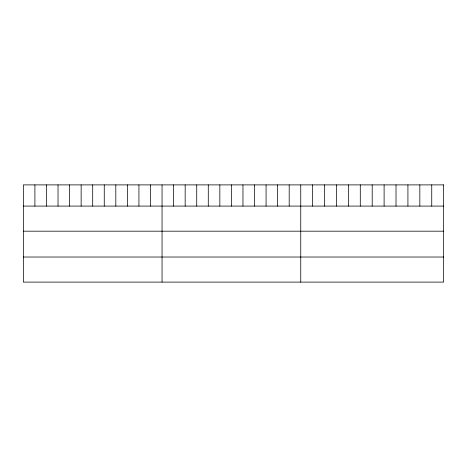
<?xml version="1.0" encoding="UTF-8"?>
<svg xmlns="http://www.w3.org/2000/svg" width="467" height="467" viewBox="0 0 467 467"><rect width="100%" height="100%" fill="white"/><g stroke="black" fill="none" stroke-linecap="round" stroke-linejoin="round"><path stroke-width="0.7" d="M23.35 206.093L443.65 206.093M23.35 231.183L443.65 231.183M23.35 257.025L443.65 257.025M431.742 184.891L431.742 206.093M419.833 184.891L419.833 206.093M407.924 184.891L407.924 206.093M396.016 184.891L396.016 206.093M384.108 184.891L384.108 206.093M372.199 184.891L372.199 206.093M360.291 184.891L360.291 206.093M348.382 184.891L348.382 206.093M336.474 184.891L336.474 206.093M324.565 184.891L324.565 206.093M312.656 184.891L312.656 206.093M300.748 184.891L300.748 282.109M289.19 184.891L289.19 206.093M277.632 184.891L277.632 206.093M266.073 184.891L266.073 206.093M254.515 184.891L254.515 206.093M242.957 184.891L242.957 206.093M231.398 184.891L231.398 206.093M219.84 184.891L219.84 206.093M208.282 184.891L208.282 206.093M196.724 184.891L196.724 206.093M185.165 184.891L185.165 206.093M173.607 184.891L173.607 206.093M162.049 184.891L162.049 282.109M150.491 184.891L150.491 206.093M138.933 184.891L138.933 206.093M127.374 184.891L127.374 206.093M115.816 184.891L115.816 206.093M104.258 184.891L104.258 206.093M92.7 184.891L92.7 206.093M81.141 184.891L81.141 206.093M69.583 184.891L69.583 206.093M58.025 184.891L58.025 206.093M46.466 184.891L46.466 206.093M34.908 184.891L34.908 206.093M443.65 184.891L23.35 184.891L23.35 282.109L443.65 282.109L443.65 184.891"/></g></svg>
